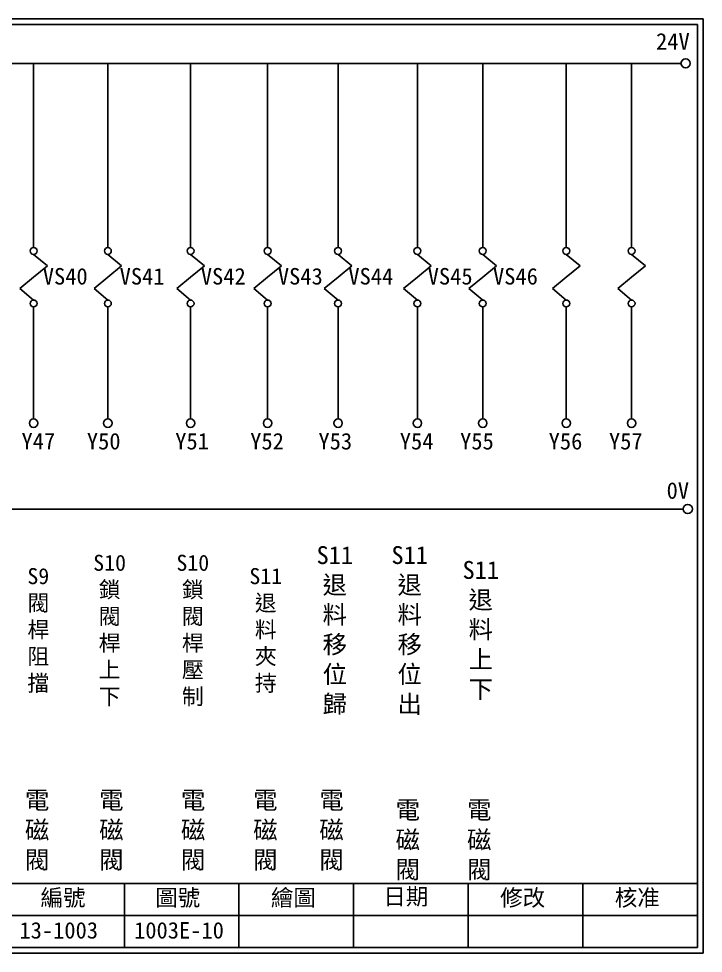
# Model space of a CAD drawing. Extents: x 926 to 1213, y 3 to 207.
# Drawn here: x 1063.5 to 1212.7, y 3 to 207 of the extents above; entities that cross this region are included whole.
import ezdxf

# ---------------------------------------------------------------- set-up
doc = ezdxf.new("R2010")
doc.units = 0
doc.layers.get('0').update_dxf_attribs({"linetype": 'CONTINUOUS'})
doc.layers.add('圖框層', color=7, linetype='CONTINUOUS')
doc.layers.add('標尺寸層', color=3, linetype='CONTINUOUS')
doc.styles.add('CNS', font='romanc.shx', dxfattribs={"bigfont": 'chineset.shx'})
doc.styles.add('STSL', font='KAIU.TTF')

msp = doc.modelspace()

# ---------------------------------------------------------------- linework, layer by layer
for centre in [(1208.88, 197.22), (1209.36, 99.96)]:
    msp.add_circle(centre, 1)
at = {"layer": '圖框層', "color": 7}
for p, q in [((1212.74, 206.97), (925.74, 206.97)), ((1212.74, 3), (1212.74, 206.97)), ((1211.49, 205.72), (926.99, 205.72)), ((1211.49, 4.25), (1211.49, 205.72)), ((926.99, 18.25), (1211.49, 18.25)), ((1086.49, 4.25), (1086.49, 18.25)), ((1111.49, 4.25), (1111.49, 18.25)), ((1136.49, 4.25), (1136.49, 18.25)), ((1161.49, 4.25), (1161.49, 18.25)), ((1186.49, 4.25), (1186.49, 18.25)), ((1061.49, 11.25), (1211.49, 11.25)), ((926.99, 4.25), (1211.49, 4.25)), ((925.74, 3), (1212.74, 3))]:
    msp.add_line(p, q, dxfattribs=at)
at = {"layer": '標尺寸層', "color": 7}
for p, q in [((930.28, 197.22), (1207.88, 197.22)), ((1066.7, 197.22), (1066.7, 157.03)), ((1082.9, 197.22), (1082.9, 157.03)), ((1100.93, 197.22), (1100.93, 157.03)), ((1117.73, 197.22), (1117.73, 157.03)), ((1133.1, 197.22), (1133.1, 157.03)), ((1150.4, 197.22), (1150.4, 157.03)), ((1164.64, 197.22), (1164.64, 157.03)), ((1182.86, 197.22), (1182.86, 157.03)), ((1197.1, 197.22), (1197.1, 157.03)), ((1066.7, 155.53), (1069.71, 153.04)), ((1082.9, 155.53), (1085.9, 153.04)), ((1100.93, 155.53), (1103.94, 153.04)), ((1117.73, 155.53), (1120.73, 153.04)), ((1133.1, 155.53), (1136.1, 153.04)), ((1150.4, 155.53), (1153.4, 153.04)), ((1164.64, 155.53), (1167.65, 153.04)), ((1182.86, 155.53), (1185.86, 153.04)), ((1197.1, 155.53), (1200.11, 153.04)), ((1066.7, 150.55), (1069.71, 153.04)), ((1082.9, 150.55), (1085.9, 153.04)), ((1100.93, 150.55), (1103.94, 153.04)), ((1117.73, 150.55), (1120.73, 153.04)), ((1133.1, 150.55), (1136.1, 153.04)), ((1150.4, 150.55), (1153.4, 153.04)), ((1164.64, 150.55), (1167.65, 153.04)), ((1182.86, 150.55), (1185.86, 153.04)), ((1197.1, 150.55), (1200.11, 153.04)), ((1066.7, 150.55), (1063.7, 148.06)), ((1082.9, 150.55), (1079.89, 148.06)), ((1100.93, 150.55), (1097.93, 148.06)), ((1117.73, 150.55), (1114.73, 148.06)), ((1133.1, 150.55), (1130.09, 148.06)), ((1150.4, 150.55), (1147.4, 148.06)), ((1164.64, 150.55), (1161.64, 148.06)), ((1182.86, 150.55), (1179.85, 148.06)), ((1197.1, 150.55), (1194.1, 148.06)), ((1066.7, 145.57), (1063.7, 148.06)), ((1082.9, 145.57), (1079.89, 148.06)), ((1100.93, 145.57), (1097.93, 148.06)), ((1117.73, 145.57), (1114.73, 148.06)), ((1133.1, 145.57), (1130.09, 148.06)), ((1150.4, 145.57), (1147.4, 148.06)), ((1164.64, 145.57), (1161.64, 148.06)), ((1182.86, 145.57), (1179.85, 148.06)), ((1197.1, 145.57), (1194.1, 148.06)), ((1066.7, 144.07), (1066.7, 119.62)), ((1082.9, 144.07), (1082.9, 119.62)), ((1100.93, 144.07), (1100.93, 119.62)), ((1117.73, 144.07), (1117.73, 119.62)), ((1133.1, 144.07), (1133.1, 119.62)), ((1150.4, 144.07), (1150.4, 119.62)), ((1164.64, 144.07), (1164.64, 119.62)), ((1182.86, 144.07), (1182.86, 119.62)), ((1197.1, 144.07), (1197.1, 119.62)), ((930.49, 99.96), (1208.36, 99.96))]:
    msp.add_line(p, q, dxfattribs=at)
for centre, radius in [((1066.7, 156.28), 0.751), ((1082.9, 156.28), 0.751), ((1100.93, 156.28), 0.751), ((1117.73, 156.28), 0.751), ((1133.1, 156.28), 0.751), ((1150.4, 156.28), 0.751), ((1164.64, 156.28), 0.751), ((1182.86, 156.28), 0.751), ((1197.1, 156.28), 0.751), ((1066.7, 144.82), 0.751), ((1082.9, 144.82), 0.751), ((1100.93, 144.82), 0.751), ((1117.73, 144.82), 0.751), ((1133.1, 144.82), 0.751), ((1150.4, 144.82), 0.751), ((1164.64, 144.82), 0.751), ((1182.86, 144.82), 0.751), ((1197.1, 144.82), 0.751), ((1066.7, 118.7), 0.92), ((1082.9, 118.7), 0.92), ((1100.93, 118.7), 0.92), ((1117.73, 118.7), 0.92), ((1133.1, 118.7), 0.92), ((1150.4, 118.7), 0.92), ((1164.64, 118.7), 0.92), ((1182.86, 118.7), 0.92), ((1197.1, 118.7), 0.92)]:
    msp.add_circle(centre, radius, dxfattribs=at)

# ---------------------------------------------------------------- texts
at = {"layer": '圖框層', "color": 4, "style": 'STSL'}
for s, p in [('24V', (1202.44, 200.22)), ('VS40', (1068.7, 148.95)), ('VS41', (1085.46, 148.95)), ('VS42', (1103.17, 148.95)), ('VS43', (1119.97, 148.95)), ('VS44', (1135.34, 148.95)), ('VS45', (1152.64, 148.95)), ('VS46', (1166.88, 148.95)), ('Y47', (1064.06, 112.96)), ('Y50', (1078.32, 112.96)), ('Y51', (1097.59, 112.96)), ('Y52', (1113.94, 112.96)), ('Y53', (1128.82, 112.96)), ('Y54', (1146.56, 112.96)), ('Y55', (1159.71, 112.96)), ('Y56', (1179.02, 112.96)), ('Y57', (1192.17, 112.96)), ('0V', (1204.74, 102.2)), ('編號', (1068.21, 13.34)), ('圖號', (1093.21, 13.34)), ('繪圖', (1118.44, 13.34)), ('日期', (1142.96, 13.59)), ('修改', (1168.44, 13.34)), ('核准', (1193.44, 13.34)), ('13-1003', (1063.61, 6.22)), ('1003E-10', (1088.61, 6.22))]:
    msp.add_text(s, height=3.6, dxfattribs=at).set_placement(p)
at = {"layer": '標尺寸層', "color": 7, "attachment_point": 5, "style": 'CNS'}
for s, insert, char_height, width in [('{\\fDFKai-SB|b0|i0|c136|p65;S11退料移位歸}', (1132.39, 73.45), 3.9, 4.9608), ('{\\fDFKai-SB|b0|i0|c136|p65;S11退料移位出}', (1148.72, 73.45), 3.9, 4.9608), ('{\\fDFKai-SB|b0|i0|c136|p65;S10鎖閥桿上下}', (1083.28, 73.45), 3.5, 4.9608), ('{\\fDFKai-SB|b0|i0|c136|p65;S10鎖閥桿壓制}', (1101.42, 73.45), 3.5, 4.9608), ('{\\fDFKai-SB|b0|i0|c136|p65;S11退料上下}', (1164.22, 73.45), 3.9, 4.9608), ('{\\fDFKai-SB|b0|i0|c136|p65;S9閥桿阻擋}', (1067.73, 73.45), 3.5, 4.9608), ('{\\fDFKai-SB|b0|i0|c136|p65;S11退料夾持}', (1117.33, 73.45), 3.5, 4.9608), ('{\\fDFKai-SB|b0|i0|c136|p65;電磁閥}', (1067.47, 29.71), 3.9, 2.8481), ('{\\fDFKai-SB|b0|i0|c136|p65;電磁閥}', (1083.66, 29.71), 3.9, 2.8481), ('{\\fDFKai-SB|b0|i0|c136|p65;電磁閥}', (1101.49, 29.71), 3.9, 2.8481), ('{\\fDFKai-SB|b0|i0|c136|p65;電磁閥}', (1117.24, 29.71), 3.9, 2.8481), ('{\\fDFKai-SB|b0|i0|c136|p65;電磁閥}', (1131.68, 29.71), 3.9, 2.8481), ('{\\fDFKai-SB|b0|i0|c136|p65;電磁閥}', (1148.3, 27.56), 3.9, 2.8481), ('{\\fDFKai-SB|b0|i0|c136|p65;電磁閥}', (1163.89, 27.56), 3.9, 2.8481)]:
    msp.add_mtext(s, dxfattribs=dict(at, insert=insert, char_height=char_height, width=width))

doc.saveas('drawing.dxf')
